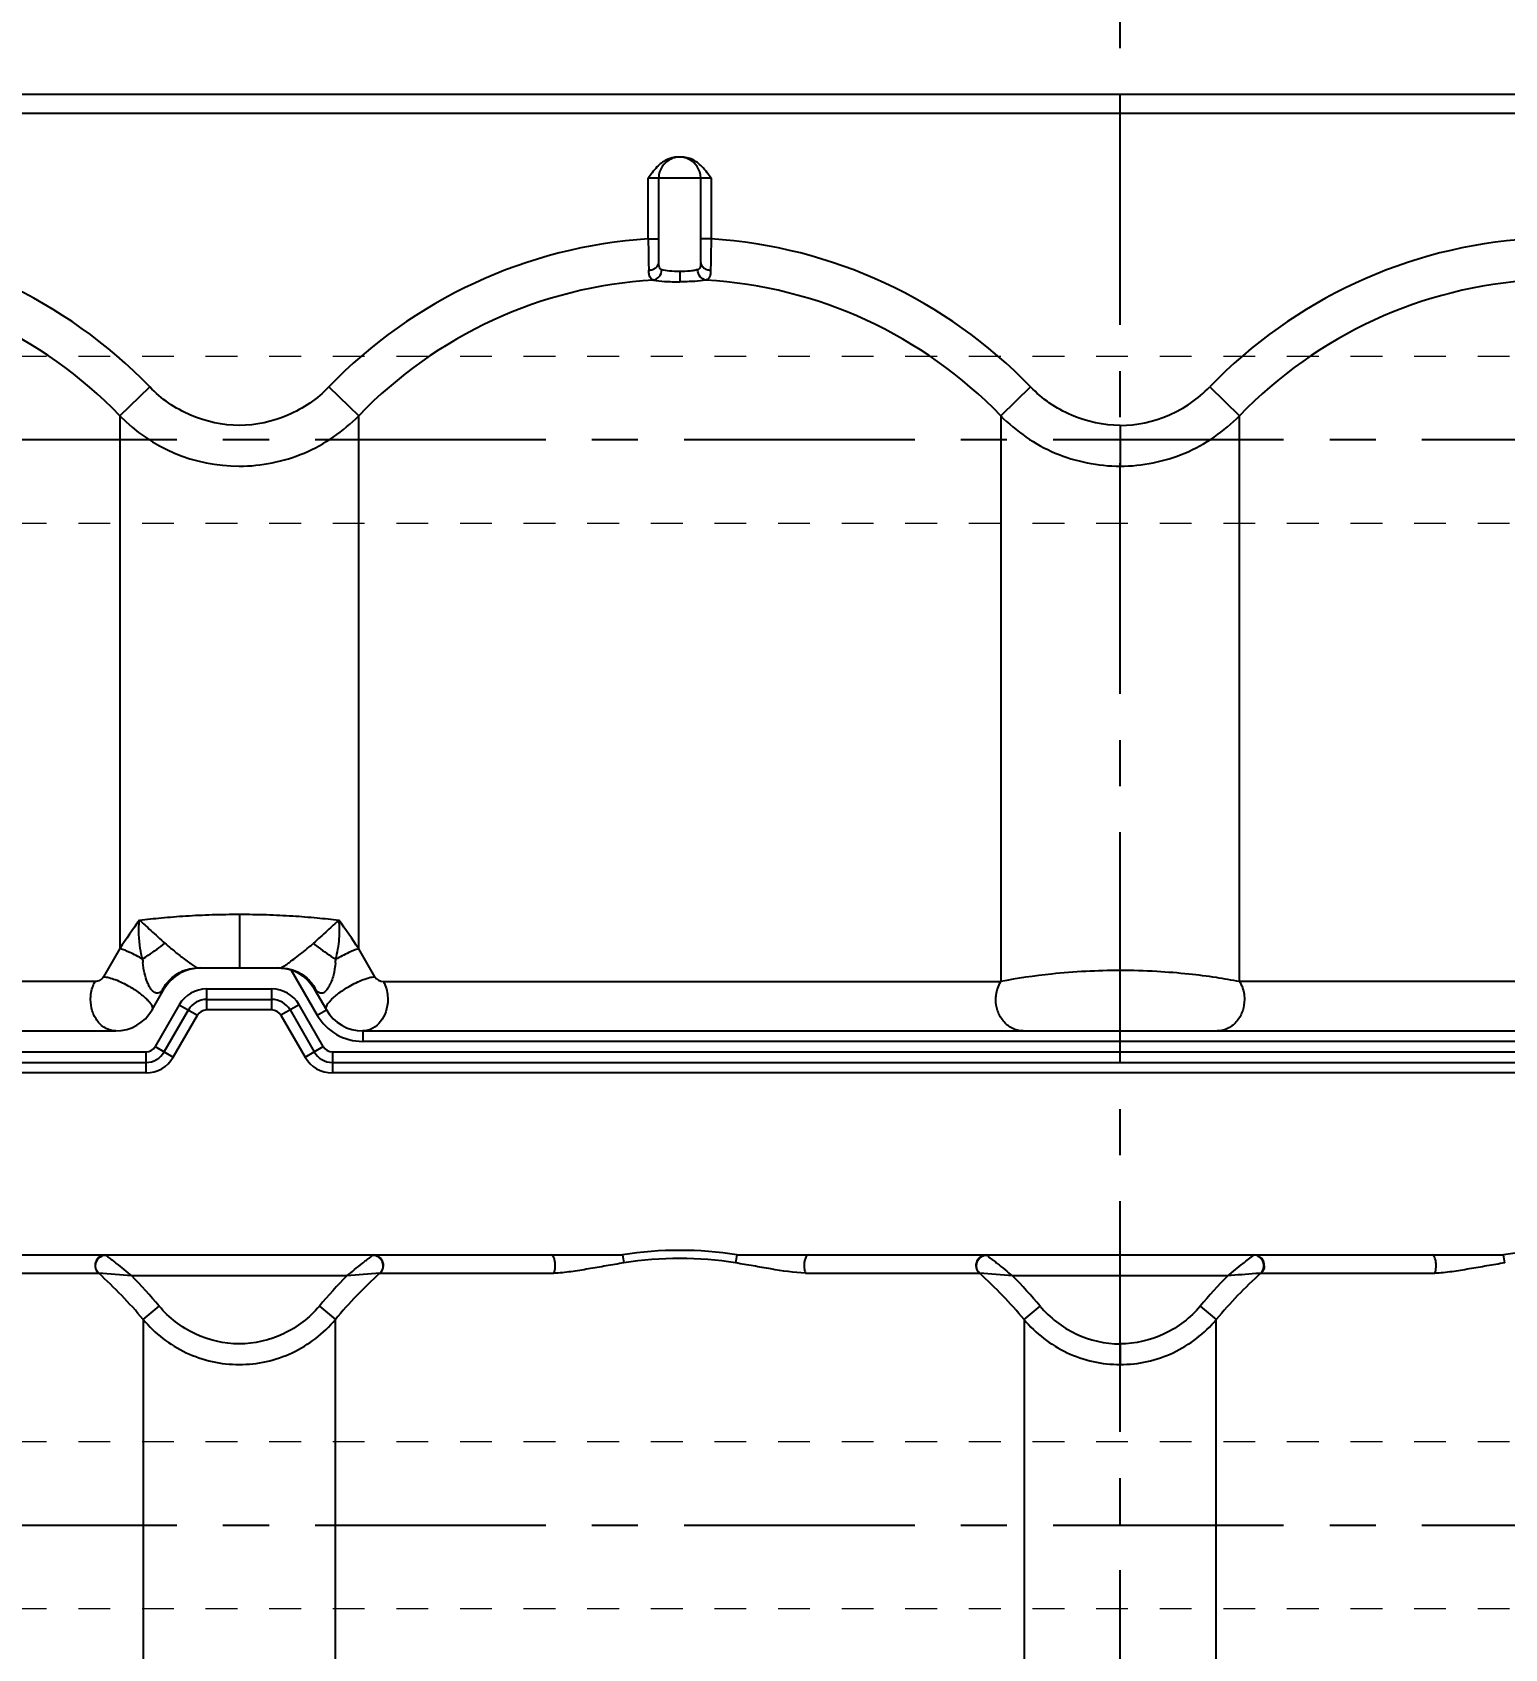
# Model space of a CAD drawing. Header units: millimetres. Extents: x 2667 to 4588, y -8940 to -2822.
# Drawn here: x 3446.5 to 3517.1, y -6217.6 to -6140.2 of the extents above; entities that cross this region are included whole.
import ezdxf

# ---------------------------------------------------------------- set-up
doc = ezdxf.new("R2010")
doc.units = ezdxf.units.MM
doc.header["$LTSCALE"] = 16.335
doc.header["$PDMODE"] = 3
doc.header["$PDSIZE"] = 8
doc.linetypes.add('CENTER', pattern=[0.6, 0.375, -0.075, 0.075, -0.075])
doc.linetypes.add('HIDDEN', pattern=[0.2, 0.1, -0.1])
doc.layers.get('0').update_dxf_attribs({"linetype": 'CONTINUOUS'})
doc.layers.get('Defpoints').update_dxf_attribs({"linetype": 'CONTINUOUS'})
doc.layers.add('cool', color=153, linetype='HIDDEN', lineweight=9)
doc.layers.add('dim', color=82, linetype='CONTINUOUS', lineweight=9)
doc.layers.add('DEFAULT_2', color=8, linetype='HIDDEN')
doc.styles.get("Standard").update_dxf_attribs({"font": 'txt', "width": 0.85})
doc.dimstyles.new('mold', dxfattribs={"dimtxt": 10, "dimasz": 5, "dimexe": 0, "dimexo": 0, "dimgap": 0, "dimtad": 1, "dimzin": 1, "dimdsep": 46, "dimtxsty": 'Standard', "dimcen": 0, "dimclrd": 4, "dimclre": 4, "dimclrt": 6, "dimazin": 0, "dimtfac": 1, "dimtofl": 0, "dimtmove": 0, "dimatfit": 3, "dimfxl": 0, "dimarcsym": 0})

# ---------------------------------------------------------------- blocks, each defined once
blk = doc.blocks.new('02')
at = {"color": 1, "linetype": 'CENTER', "ltscale": 1.803734}
blk.add_line((2807.465, 2890.507), (3167.465, 2890.507), dxfattribs=at)
at = {"layer": 'cool', "ltscale": 0.932966}
for p, q in [((2818.675, 2894.507), (3156.255, 2894.507)), ((2818.675, 2886.507), (3156.255, 2886.507))]:
    blk.add_line(p, q, dxfattribs=at)
blk = doc.blocks.new('*D389')
at = {"layer": 'Defpoints', "color": 0}
for p in [(3661.445, -6211.677), (3682.705, -6211.677), (3498.666, -6241.677)]:
    blk.add_point(p, dxfattribs=at)
at = {"layer": 'dim', "color": 4, "lineweight": -2}
blk.add_line((3661.445, -6211.677), (3700.555, -6211.677), dxfattribs=at)
at = {"layer": 'dim', "color": 6, "insert": (3691.63, -6208.677), "char_height": 6, "attachment_point": 5}
blk.add_mtext('30.00', dxfattribs=at)
blk = doc.blocks.new('*D390')
at = {"layer": 'Defpoints', "color": 0}
for p in [(3674.041, -6159.677), (3682.705, -6159.677), (3498.666, -6241.677)]:
    blk.add_point(p, dxfattribs=at)
at = {"layer": 'dim', "color": 4, "lineweight": -2}
blk.add_line((3674.041, -6159.677), (3701.405, -6159.677), dxfattribs=at)
at = {"layer": 'dim', "color": 6, "insert": (3692.055, -6156.677), "char_height": 6, "attachment_point": 5}
blk.add_mtext('82.00', dxfattribs=at)
blk = doc.blocks.new('*D391')
at = {"layer": 'Defpoints', "color": 0}
for p in [(3657.466, -6121.677), (3682.705, -6121.677), (3498.666, -6241.677)]:
    blk.add_point(p, dxfattribs=at)
at = {"layer": 'dim', "color": 4, "lineweight": -2}
blk.add_line((3657.466, -6121.677), (3703.955, -6121.677), dxfattribs=at)
at = {"layer": 'dim', "color": 6, "insert": (3693.33, -6118.677), "char_height": 6, "attachment_point": 5}
blk.add_mtext('120.00', dxfattribs=at)
blk = doc.blocks.new('*D397')
at = {"layer": 'Defpoints', "color": 0}
for p in [(3498.666, -6089.306), (3498.666, -6111.167), (3498.666, -6241.677)]:
    blk.add_point(p, dxfattribs=at)
at = {"layer": 'dim', "color": 4, "lineweight": -2}
blk.add_line((3498.666, -6111.167), (3498.666, -6076.556), dxfattribs=at)
at = {"layer": 'dim', "color": 6, "insert": (3495.666, -6082.931), "char_height": 6, "attachment_point": 5, "rotation": 90}
blk.add_mtext('0.00', dxfattribs=at)
blk = doc.blocks.new('*D398')
at = {"layer": 'Defpoints', "color": 0}
for p in [(3648.666, -6089.306), (3648.666, -6112.877), (3498.666, -6241.677)]:
    blk.add_point(p, dxfattribs=at)
at = {"layer": 'dim', "color": 4, "lineweight": -2}
blk.add_line((3648.666, -6112.877), (3648.666, -6068.056), dxfattribs=at)
at = {"layer": 'dim', "color": 6, "insert": (3645.666, -6078.681), "char_height": 6, "attachment_point": 5, "rotation": 90}
blk.add_mtext('150.00', dxfattribs=at)
blk = doc.blocks.new('*D401')
at = {"layer": 'Defpoints', "color": 0}
for p in [(3314.627, -6211.677), (3335.19, -6211.677), (3498.666, -6241.677)]:
    blk.add_point(p, dxfattribs=at)
at = {"layer": 'dim', "color": 4, "lineweight": -2}
blk.add_line((3335.19, -6211.677), (3296.777, -6211.677), dxfattribs=at)
at = {"layer": 'dim', "color": 6, "insert": (3305.702, -6208.677), "char_height": 6, "attachment_point": 5}
blk.add_mtext('30.00', dxfattribs=at)
blk = doc.blocks.new('*D402')
at = {"layer": 'Defpoints', "color": 0}
for p in [(3314.627, -6159.677), (3323.29, -6159.677), (3498.666, -6241.677)]:
    blk.add_point(p, dxfattribs=at)
at = {"layer": 'dim', "color": 4, "lineweight": -2}
blk.add_line((3323.29, -6159.677), (3295.927, -6159.677), dxfattribs=at)
at = {"layer": 'dim', "color": 6, "insert": (3305.277, -6156.677), "char_height": 6, "attachment_point": 5}
blk.add_mtext('82.00', dxfattribs=at)
blk = doc.blocks.new('*D403')
at = {"layer": 'Defpoints', "color": 0}
for p in [(3314.627, -6121.677), (3339.866, -6121.677), (3498.666, -6241.677)]:
    blk.add_point(p, dxfattribs=at)
at = {"layer": 'dim', "color": 4, "lineweight": -2}
blk.add_line((3339.866, -6121.677), (3293.377, -6121.677), dxfattribs=at)
at = {"layer": 'dim', "color": 6, "insert": (3304.002, -6118.677), "char_height": 6, "attachment_point": 5}
blk.add_mtext('120.00', dxfattribs=at)
blk = doc.blocks.new('*D407')
at = {"layer": 'Defpoints', "color": 0}
for p in [(3348.666, -6089.306), (3348.666, -6112.877), (3498.666, -6241.677)]:
    blk.add_point(p, dxfattribs=at)
at = {"layer": 'dim', "color": 4, "lineweight": -2}
blk.add_line((3348.666, -6112.877), (3348.666, -6068.056), dxfattribs=at)
at = {"layer": 'dim', "color": 6, "insert": (3345.666, -6078.681), "char_height": 6, "attachment_point": 5, "rotation": 90}
blk.add_mtext('150.00', dxfattribs=at)

msp = doc.modelspace()

# ---------------------------------------------------------------- linework, layer by layer
at = {"color": 1, "linetype": 'CENTER', "ltscale": 1.803734}
msp.add_line((3498.666, -6401.677), (3498.666, -6081.677), dxfattribs=at)
at = {"color": 7, "linetype": 'Continuous'}
for p, q in [((3553.941, -6143.142), (3442.386, -6143.142)), ((3442.386, -6144.042), (3553.941, -6144.042)), ((3477.647, -6146.14), (3477.475, -6146.14)), ((3476.053, -6150.057), (3476.053, -6147.145)), ((3479.068, -6147.145), (3476.053, -6147.145)), ((3476.556, -6151.184), (3476.556, -6147.145)), ((3478.566, -6151.183), (3478.566, -6147.145)), ((3479.068, -6147.145), (3479.068, -6150.057)), ((3476.053, -6150.057), (3476.556, -6150.057)), ((3479.068, -6150.057), (3478.566, -6150.057)), ((3476.071, -6151.127), (3476.072, -6151.198)), ((3476.072, -6151.198), (3476.079, -6151.557)), ((3477.561, -6151.621), (3477.561, -6152.115)), ((3479.049, -6151.197), (3479.043, -6151.557)), ((3479.05, -6151.127), (3479.049, -6151.197)), ((3450.732, -6158.532), (3452.163, -6157.153)), ((3460.748, -6157.153), (3462.179, -6158.532)), ((3494.373, -6157.153), (3492.942, -6158.532)), ((3502.958, -6157.153), (3504.389, -6158.532)), ((3450.732, -6158.532), (3450.732, -6184.057)), ((3462.179, -6184.065), (3462.179, -6158.532)), ((3492.942, -6158.532), (3492.942, -6185.641)), ((3504.389, -6185.641), (3504.389, -6158.532)), ((3498.666, -6158.995), (3498.666, -6160.947)), ((3450.732, -6184.057), (3449.954, -6185.406)), ((3462.954, -6185.406), (3462.179, -6184.065)), ((3449.547, -6185.641), (3419.38, -6185.641)), ((3454.47, -6184.99), (3458.436, -6184.99)), ((3458.949, -6185.095), (3460.194, -6187.251)), ((3463.36, -6185.641), (3492.942, -6185.641)), ((3498.666, -6188.005), (3498.666, -6185.112)), ((3518.833, -6185.641), (3504.389, -6185.641)), ((3452.278, -6187), (3452.858, -6185.995)), ((3454.889, -6185.995), (3454.889, -6187)), ((3454.889, -6185.995), (3458.018, -6185.995)), ((3454.889, -6186.498), (3458.018, -6186.498)), ((3458.018, -6187), (3458.018, -6185.995)), ((3460.049, -6185.995), (3460.629, -6187)), ((3453.584, -6186.749), (3452.423, -6188.759)), ((3452.858, -6189.01), (3454.019, -6187)), ((3453.293, -6189.261), (3454.454, -6187.251)), ((3453.584, -6186.749), (3454.454, -6187.251)), ((3458.018, -6187), (3454.889, -6187)), ((3459.323, -6186.749), (3458.453, -6187.251)), ((3458.453, -6187.251), (3459.614, -6189.261)), ((3458.888, -6187), (3460.049, -6189.01)), ((3460.484, -6188.759), (3459.323, -6186.749)), ((3460.194, -6187.251), (3460.629, -6187)), ((3418.266, -6188.005), (3450.537, -6188.005)), ((3462.37, -6188.005), (3462.37, -6188.508)), ((3462.37, -6188.005), (3534.962, -6188.005)), ((3452.423, -6188.759), (3453.293, -6189.261)), ((3459.614, -6189.261), (3460.484, -6188.759)), ((3534.962, -6188.508), (3462.37, -6188.508)), ((3418.266, -6189.01), (3451.988, -6189.01)), ((3418.266, -6189.513), (3451.988, -6189.513)), ((3451.988, -6190.015), (3451.988, -6189.01)), ((3460.919, -6189.01), (3460.919, -6190.015)), ((3460.919, -6189.01), (3536.412, -6189.01)), ((3460.919, -6189.513), (3536.412, -6189.513)), ((3451.988, -6190.015), (3418.266, -6190.015)), ((3536.412, -6190.015), (3460.919, -6190.015)), ((3441.52, -6198.739), (3471.391, -6198.739)), ((3474.82, -6198.739), (3474.882, -6199.121)), ((3480.302, -6198.739), (3480.239, -6199.121)), ((3480.302, -6198.739), (3517.03, -6198.739)), ((3517.092, -6199.121), (3517.03, -6198.739)), ((3440.65, -6199.612), (3449.708, -6199.612)), ((3463.204, -6199.612), (3471.531, -6199.612)), ((3483.59, -6199.612), (3491.918, -6199.612)), ((3505.414, -6199.612), (3513.741, -6199.612)), ((3461.609, -6199.744), (3451.303, -6199.744)), ((3503.819, -6199.744), (3493.513, -6199.744)), ((3451.851, -6201.83), (3452.619, -6201.19)), ((3460.293, -6201.19), (3461.061, -6201.83)), ((3494.061, -6201.83), (3494.829, -6201.19)), ((3502.503, -6201.19), (3503.271, -6201.83)), ((3451.851, -6201.83), (3451.851, -6229.315)), ((3461.061, -6229.315), (3461.061, -6201.83)), ((3494.061, -6201.83), (3494.061, -6224.044)), ((3503.27, -6224.044), (3503.271, -6201.83)), ((3498.666, -6203.002), (3498.666, -6203.987))]:
    msp.add_line(p, q, dxfattribs=at)
for centre, radius, start, end in [((3477.561, -6147.145), 1.005, 112.5, 180), ((3477.561, -6147.145), 1.005, 0, 67.5), ((3435.351, -6173.362), 23.354, 43.95431, 86.29902), ((3477.561, -6173.362), 23.354, 93.701, 136.04547), ((4000.594, -6141.845), 524.605, 180.89689, 181.01379), ((3477.561, -6173.362), 23.354, 43.9543, 86.29902), ((3519.771, -6173.362), 23.354, 93.70101, 136.0457), ((3435.351, -6173.362), 21.367, 43.95431, 86.61825), ((3477.561, -6173.362), 21.367, 93.38186, 136.04569), ((3477.561, -6173.362), 21.367, 43.95431, 86.61813), ((3519.771, -6173.362), 21.367, 93.38187, 136.04569), ((3456.462, -6152.943), 8.004, 224.29005, 269.95727), ((3514.307, -6226.864), 76.643, 144.8097, 146.04637), ((3401.27, -6225.031), 73.404, 33.92414, 35.22294), ((3459.951, -6183.861), 8.161, 184.92121, 186.09856), ((3454.599, -6187), 2.01, 90, 150), ((3458.308, -6187), 2.01, 30, 90), ((3463.36, -6185.171), 0.47, 209.99971, 269.99991), ((3454.889, -6187.503), 1.508, 90, 150), ((3454.889, -6187.503), 1.005, 90, 149.99993), ((3458.018, -6187.503), 1.508, 30, 90), ((3458.018, -6187.503), 1.005, 30, 90), ((3458.423, -6186.943), 1.936, 25.22919, 30.33985), ((3450.537, -6185.995), 2.01, 270, 330), ((3454.889, -6187.503), 0.502, 89.9989, 150.00044), ((3458.018, -6187.503), 0.502, 30, 89.99935), ((3462.37, -6185.995), 2.513, 210, 270), ((3462.37, -6185.995), 2.01, 210.00537, 270), ((3451.988, -6188.508), 0.502, 270, 330), ((3460.919, -6188.508), 0.502, 209.99956, 270.0011), ((3451.988, -6188.508), 1.005, 270, 330), ((3451.988, -6188.508), 1.508, 270, 330), ((3460.919, -6188.508), 1.508, 210, 270), ((3460.919, -6188.508), 1.005, 210.00007, 270), ((3477.561, -6215.572), 17.055, 80.75244, 99.2269), ((3477.561, -6215.572), 16.668, 80.75244, 99.24757), ((3519.771, -6215.572), 17.055, 80.76126, 99.24756), ((3445.846, -6257.202), 57.717, 84.57482, 86.15045), ((3435.351, -6215.572), 21.474, 39.79009, 47.9959), ((3477.561, -6215.572), 21.474, 132.0041, 140.20991), ((3467.044, -6256.944), 57.458, 93.84497, 95.42774), ((3488.056, -6257.202), 57.717, 84.57482, 86.15045), ((3477.561, -6215.572), 21.474, 39.79009, 47.9959), ((3519.771, -6215.572), 21.474, 132.00411, 140.20991), ((3435.351, -6215.572), 22.472, 39.79009, 44.77798), ((3477.561, -6215.572), 22.472, 135.22202, 140.20991), ((3477.561, -6215.572), 22.472, 39.79183, 44.77798), ((3519.771, -6215.572), 22.472, 135.22202, 140.20817)]:
    msp.add_arc(centre, radius, start, end, dxfattribs=at)
for points, knots in [([(3477.475, -6146.14), (3477.286, -6146.14), (3476.904, -6146.238), (3476.604, -6146.479), (3476.472, -6146.614)], [0, 0, 0, 0, 0.499583, 1, 1, 1, 1]), ([(3479.068, -6150.057), (3479.067, -6150.15), (3479.061, -6150.507), (3479.055, -6150.864), (3479.05, -6151.127)], [0, 0, 0, 0, 0.262441, 1, 1, 1, 1]), ([(3476.3, -6152.033), (3476.263, -6152.022), (3476.19, -6151.985), (3476.119, -6151.873), (3476.085, -6151.727), (3476.078, -6151.617), (3476.079, -6151.557)], [0, 0, 0, 0, 0.205312, 0.41815, 0.678634, 1, 1, 1, 1]), ([(3476.079, -6151.557), (3476.141, -6151.554), (3476.262, -6151.533), (3476.419, -6151.453), (3476.528, -6151.332), (3476.556, -6151.231), (3476.556, -6151.183)], [0, 0, 0, 0, 0.282517, 0.546833, 0.783888, 1, 1, 1, 1]), ([(3476.3, -6152.033), (3476.407, -6152.017), (3476.616, -6151.883), (3476.695, -6151.654), (3476.701, -6151.537)], [0, 0, 0, 0, 0.477391, 1, 1, 1, 1]), ([(3476.701, -6151.537), (3476.675, -6151.53), (3476.624, -6151.501), (3476.579, -6151.418), (3476.559, -6151.309), (3476.556, -6151.228), (3476.556, -6151.183)], [0, 0, 0, 0, 0.194247, 0.404967, 0.670845, 1, 1, 1, 1]), ([(3477.561, -6151.621), (3477.396, -6151.62), (3477.108, -6151.607), (3476.819, -6151.572), (3476.701, -6151.537)], [0, 0, 0, 0, 0.572433, 1, 1, 1, 1]), ([(3478.195, -6151.582), (3478.148, -6151.588), (3477.938, -6151.613), (3477.725, -6151.621), (3477.561, -6151.621)], [0, 0, 0, 0, 0.224018, 1, 1, 1, 1]), ([(3478.421, -6151.537), (3478.405, -6151.541), (3478.331, -6151.56), (3478.255, -6151.573), (3478.195, -6151.582)], [0, 0, 0, 0, 0.214454, 1, 1, 1, 1]), ([(3478.566, -6151.183), (3478.566, -6151.225), (3478.563, -6151.304), (3478.545, -6151.411), (3478.501, -6151.498), (3478.448, -6151.53), (3478.421, -6151.537)], [0, 0, 0, 0, 0.309309, 0.574915, 0.795692, 1, 1, 1, 1]), ([(3478.821, -6152.033), (3478.716, -6152.017), (3478.506, -6151.884), (3478.427, -6151.656), (3478.421, -6151.537)], [0, 0, 0, 0, 0.472369, 1, 1, 1, 1]), ([(3478.566, -6151.183), (3478.566, -6151.231), (3478.594, -6151.332), (3478.703, -6151.453), (3478.86, -6151.533), (3478.981, -6151.554), (3479.043, -6151.557)], [0, 0, 0, 0, 0.216118, 0.453163, 0.71747, 1, 1, 1, 1]), ([(3479.043, -6151.557), (3479.042, -6151.617), (3479.035, -6151.726), (3479.003, -6151.874), (3478.931, -6151.985), (3478.858, -6152.022), (3478.821, -6152.033)], [0, 0, 0, 0, 0.321466, 0.581715, 0.795068, 1, 1, 1, 1]), ([(3476.3, -6152.033), (3476.477, -6152.067), (3476.898, -6152.102), (3477.319, -6152.115), (3477.561, -6152.115)], [0, 0, 0, 0, 0.426789, 1, 1, 1, 1]), ([(3478.821, -6152.033), (3478.644, -6152.065), (3478.224, -6152.104), (3477.802, -6152.115), (3477.561, -6152.115)], [0, 0, 0, 0, 0.426647, 1, 1, 1, 1]), ([(3460.748, -6157.153), (3460.197, -6157.724), (3458.848, -6158.648), (3456.456, -6159.167), (3454.063, -6158.65), (3452.715, -6157.724), (3452.163, -6157.153)], [0, 0, 0, 0, 0.250072, 0.500027, 0.749965, 1, 1, 1, 1]), ([(3498.666, -6158.995), (3497.872, -6158.988), (3496.267, -6158.658), (3494.93, -6157.719), (3494.373, -6157.153)], [0, 0, 0, 0, 0.499928, 1, 1, 1, 1]), ([(3498.666, -6158.995), (3499.46, -6158.99), (3501.065, -6158.658), (3502.4, -6157.718), (3502.958, -6157.153)], [0, 0, 0, 0, 0.499928, 1, 1, 1, 1]), ([(3456.456, -6160.947), (3457.512, -6160.947), (3459.647, -6160.518), (3461.441, -6159.287), (3462.179, -6158.532)], [0, 0, 0, 0, 0.500144, 1, 1, 1, 1]), ([(3492.942, -6158.532), (3493.681, -6159.287), (3495.475, -6160.518), (3497.609, -6160.947), (3498.666, -6160.947)], [0, 0, 0, 0, 0.499856, 1, 1, 1, 1]), ([(3498.666, -6160.947), (3499.722, -6160.947), (3501.857, -6160.518), (3503.651, -6159.287), (3504.389, -6158.532)], [0, 0, 0, 0, 0.500144, 1, 1, 1, 1]), ([(3451.671, -6182.695), (3452.022, -6182.659), (3452.761, -6182.578), (3453.921, -6182.485), (3455.168, -6182.427), (3456.025, -6182.414), (3456.461, -6182.417)], [0, 0, 0, 0, 0.220201, 0.464722, 0.727276, 1, 1, 1, 1]), ([(3456.461, -6182.417), (3456.896, -6182.413), (3457.75, -6182.428), (3458.992, -6182.486), (3460.149, -6182.577), (3460.886, -6182.658), (3461.235, -6182.695)], [0, 0, 0, 0, 0.272695, 0.535193, 0.779671, 1, 1, 1, 1]), ([(3456.467, -6182.417), (3456.468, -6182.535), (3456.469, -6182.792), (3456.47, -6183.196), (3456.471, -6183.625), (3456.472, -6183.981), (3456.472, -6184.251), (3456.472, -6184.431), (3456.471, -6184.59), (3456.471, -6184.726), (3456.47, -6184.834), (3456.47, -6184.908), (3456.469, -6184.95), (3456.47, -6184.971), (3456.467, -6184.982), (3456.469, -6184.99), (3456.468, -6184.99)], [0, 0, 0, 0, 0.137876, 0.299699, 0.471175, 0.637843, 0.714789, 0.785264, 0.847713, 0.900769, 0.94336, 0.974471, 0.98551, 0.993475, 0.998319, 1, 1, 1, 1]), ([(3451.82, -6184.561), (3451.777, -6184.397), (3451.646, -6183.785), (3451.621, -6183.149), (3451.671, -6182.695)], [0, 0, 0, 0, 0.270927, 1, 1, 1, 1]), ([(3451.671, -6182.695), (3451.754, -6182.774), (3451.936, -6182.937), (3452.346, -6183.306), (3452.668, -6183.601), (3452.896, -6183.806)], [0, 0, 0, 0, 0.207222, 0.443812, 1, 1, 1, 1]), ([(3461.235, -6182.695), (3461.051, -6182.858), (3460.642, -6183.236), (3460.229, -6183.607), (3459.999, -6183.814)], [0, 0, 0, 0, 0.443689, 1, 1, 1, 1]), ([(3461.082, -6184.573), (3461.164, -6184.251), (3461.274, -6183.626), (3461.272, -6182.99), (3461.235, -6182.695)], [0, 0, 0, 0, 0.527689, 1, 1, 1, 1]), ([(3451.82, -6184.561), (3451.62, -6184.448), (3451.265, -6184.264), (3450.896, -6184.105), (3450.732, -6184.057)], [0, 0, 0, 0, 0.574808, 1, 1, 1, 1]), ([(3451.82, -6184.561), (3451.913, -6184.502), (3452.28, -6184.262), (3452.639, -6184.009), (3452.896, -6183.806)], [0, 0, 0, 0, 0.2518, 1, 1, 1, 1]), ([(3452.896, -6183.806), (3453.037, -6183.931), (3453.331, -6184.168), (3453.624, -6184.407), (3453.775, -6184.522)], [0, 0, 0, 0, 0.497209, 1, 1, 1, 1]), ([(3459.13, -6184.518), (3459.354, -6184.348), (3459.648, -6184.118), (3459.93, -6183.875), (3459.999, -6183.814)], [0, 0, 0, 0, 0.754224, 1, 1, 1, 1]), ([(3459.999, -6183.814), (3460.078, -6183.876), (3460.43, -6184.142), (3460.795, -6184.39), (3461.082, -6184.573)], [0, 0, 0, 0, 0.228882, 1, 1, 1, 1]), ([(3462.179, -6184.065), (3462.014, -6184.112), (3461.642, -6184.273), (3461.284, -6184.459), (3461.082, -6184.573)], [0, 0, 0, 0, 0.425176, 1, 1, 1, 1]), ([(3453.775, -6184.522), (3453.857, -6184.584), (3454.011, -6184.694), (3454.194, -6184.825), (3454.317, -6184.909), (3454.386, -6184.954), (3454.436, -6184.976), (3454.461, -6184.99), (3454.47, -6184.99)], [0, 0, 0, 0, 0.365544, 0.677609, 0.802021, 0.900869, 0.969401, 1, 1, 1, 1]), ([(3458.436, -6184.99), (3458.44, -6184.99), (3458.451, -6184.985), (3458.489, -6184.969), (3458.558, -6184.93), (3458.66, -6184.863), (3458.736, -6184.809), (3458.778, -6184.779)], [0, 0, 0, 0, 0.028591, 0.091825, 0.30635, 0.615585, 1, 1, 1, 1]), ([(3458.778, -6184.779), (3458.805, -6184.759), (3458.924, -6184.673), (3459.041, -6184.586), (3459.13, -6184.518)], [0, 0, 0, 0, 0.231962, 1, 1, 1, 1]), ([(3461.066, -6184.742), (3461.041, -6184.94), (3460.998, -6185.236), (3460.89, -6185.616), (3460.78, -6185.829), (3460.685, -6185.981), (3460.616, -6186.079), (3460.543, -6186.155), (3460.436, -6186.202), (3460.302, -6186.193), (3460.213, -6186.146), (3460.174, -6186.117)], [0, 0, 0, 0, 0.311449, 0.466526, 0.614193, 0.683349, 0.746559, 0.800289, 0.845422, 0.924922, 1, 1, 1, 1]), ([(3449.334, -6186.498), (3449.334, -6186.411), (3449.353, -6186.115), (3449.446, -6185.824), (3449.547, -6185.641)], [0, 0, 0, 0, 0.293257, 1, 1, 1, 1]), ([(3449.954, -6185.406), (3449.912, -6185.478), (3449.788, -6185.594), (3449.626, -6185.641), (3449.547, -6185.641)], [0, 0, 0, 0, 0.512459, 1, 1, 1, 1]), ([(3449.954, -6185.406), (3450.039, -6185.412), (3450.228, -6185.448), (3450.649, -6185.586), (3450.972, -6185.745), (3451.189, -6185.871)], [0, 0, 0, 0, 0.192551, 0.432802, 1, 1, 1, 1]), ([(3452.482, -6186.192), (3452.391, -6186.172), (3452.26, -6186.064), (3452.14, -6185.876), (3452.083, -6185.756), (3452.056, -6185.692)], [0, 0, 0, 0, 0.413208, 0.691178, 1, 1, 1, 1]), ([(3452.732, -6186.118), (3452.757, -6186.064), (3452.871, -6185.849), (3453.024, -6185.655), (3453.155, -6185.527)], [0, 0, 0, 0, 0.244638, 1, 1, 1, 1]), ([(3453.758, -6185.132), (3453.816, -6185.109), (3454.045, -6185.028), (3454.29, -6184.99), (3454.47, -6184.99)], [0, 0, 0, 0, 0.256813, 1, 1, 1, 1]), ([(3458.436, -6184.99), (3458.494, -6184.99), (3458.734, -6185.002), (3458.971, -6185.061), (3459.139, -6185.129)], [0, 0, 0, 0, 0.24307, 1, 1, 1, 1]), ([(3459.139, -6185.129), (3459.339, -6185.209), (3459.711, -6185.441), (3459.986, -6185.78), (3460.094, -6185.965)], [0, 0, 0, 0, 0.501358, 1, 1, 1, 1]), ([(3461.718, -6185.871), (3461.935, -6185.745), (3462.258, -6185.586), (3462.679, -6185.448), (3462.869, -6185.412), (3462.954, -6185.406)], [0, 0, 0, 0, 0.567261, 0.807496, 1, 1, 1, 1]), ([(3463.36, -6185.641), (3463.395, -6185.703), (3463.52, -6185.971), (3463.574, -6186.272), (3463.574, -6186.498)], [0, 0, 0, 0, 0.238318, 1, 1, 1, 1]), ([(3492.711, -6186.498), (3492.711, -6186.426), (3492.73, -6186.128), (3492.827, -6185.835), (3492.942, -6185.641)], [0, 0, 0, 0, 0.242254, 1, 1, 1, 1]), ([(3498.666, -6185.111), (3497.567, -6185.11), (3495.648, -6185.212), (3493.746, -6185.482), (3492.942, -6185.641)], [0, 0, 0, 0, 0.573022, 1, 1, 1, 1]), ([(3504.389, -6185.641), (3504.019, -6185.575), (3503.214, -6185.428), (3501.889, -6185.266), (3500.351, -6185.142), (3499.25, -6185.11), (3498.666, -6185.111)], [0, 0, 0, 0, 0.196068, 0.426558, 0.695356, 1, 1, 1, 1]), ([(3504.389, -6185.641), (3504.428, -6185.706), (3504.562, -6185.973), (3504.62, -6186.276), (3504.62, -6186.498)], [0, 0, 0, 0, 0.256067, 1, 1, 1, 1]), ([(3450.537, -6188.005), (3450.382, -6188.005), (3450.043, -6187.919), (3449.637, -6187.56), (3449.388, -6187.056), (3449.334, -6186.68), (3449.334, -6186.498)], [0, 0, 0, 0, 0.22032, 0.472208, 0.742151, 1, 1, 1, 1]), ([(3451.189, -6185.871), (3451.356, -6185.967), (3451.592, -6186.12), (3451.873, -6186.344), (3452.043, -6186.502), (3452.174, -6186.653), (3452.275, -6186.802), (3452.312, -6186.942), (3452.278, -6187)], [0, 0, 0, 0, 0.35347, 0.514829, 0.65833, 0.779765, 0.876603, 1, 1, 1, 1]), ([(3452.732, -6186.118), (3452.697, -6186.146), (3452.619, -6186.194), (3452.525, -6186.201), (3452.482, -6186.192)], [0, 0, 0, 0, 0.503206, 1, 1, 1, 1]), ([(3452.732, -6186.118), (3452.76, -6186.096), (3452.805, -6186.058), (3452.847, -6186.015), (3452.858, -6185.995)], [0, 0, 0, 0, 0.612811, 1, 1, 1, 1]), ([(3460.049, -6185.995), (3460.06, -6186.015), (3460.102, -6186.057), (3460.146, -6186.095), (3460.174, -6186.117)], [0, 0, 0, 0, 0.387424, 1, 1, 1, 1]), ([(3460.629, -6187), (3460.595, -6186.942), (3460.632, -6186.802), (3460.733, -6186.653), (3460.864, -6186.502), (3461.034, -6186.344), (3461.315, -6186.12), (3461.551, -6185.967), (3461.718, -6185.871)], [0, 0, 0, 0, 0.123487, 0.220319, 0.341743, 0.485237, 0.646581, 1, 1, 1, 1]), ([(3463.574, -6186.498), (3463.574, -6186.699), (3463.514, -6187.077), (3463.26, -6187.564), (3462.875, -6187.912), (3462.537, -6188.005), (3462.37, -6188.005)], [0, 0, 0, 0, 0.284971, 0.529378, 0.763483, 1, 1, 1, 1]), ([(3494.016, -6188.005), (3493.837, -6188.005), (3493.465, -6187.913), (3493.029, -6187.544), (3492.767, -6187.042), (3492.711, -6186.675), (3492.711, -6186.498)], [0, 0, 0, 0, 0.243269, 0.501961, 0.757701, 1, 1, 1, 1]), ([(3504.62, -6186.498), (3504.62, -6186.675), (3504.564, -6187.042), (3504.303, -6187.544), (3503.867, -6187.913), (3503.494, -6188.005), (3503.316, -6188.005)], [0, 0, 0, 0, 0.242299, 0.498039, 0.756731, 1, 1, 1, 1]), ([(3450.042, -6198.739), (3449.925, -6198.739), (3449.726, -6198.813), (3449.58, -6199.036), (3449.545, -6199.18), (3449.547, -6199.252)], [0, 0, 0, 0, 0.449441, 0.72239, 1, 1, 1, 1]), ([(3449.721, -6199.615), (3449.659, -6199.556), (3449.556, -6199.381), (3449.574, -6199.062), (3449.773, -6198.811), (3449.968, -6198.748), (3450.055, -6198.745)], [0, 0, 0, 0, 0.22198, 0.497623, 0.774862, 1, 1, 1, 1]), ([(3450.055, -6198.745), (3450.079, -6198.761), (3450.141, -6198.812), (3450.255, -6198.899), (3450.401, -6199.013), (3450.629, -6199.194), (3450.932, -6199.438), (3451.177, -6199.641), (3451.303, -6199.744)], [0, 0, 0, 0, 0.054943, 0.149865, 0.269557, 0.403556, 0.694896, 1, 1, 1, 1]), ([(3461.609, -6199.744), (3461.734, -6199.64), (3461.978, -6199.436), (3462.283, -6199.195), (3462.51, -6199.014), (3462.656, -6198.899), (3462.771, -6198.813), (3462.832, -6198.76), (3462.857, -6198.745)], [0, 0, 0, 0, 0.304995, 0.596521, 0.730067, 0.850005, 0.944866, 1, 1, 1, 1]), ([(3462.857, -6198.745), (3462.952, -6198.748), (3463.147, -6198.818), (3463.33, -6199.062), (3463.358, -6199.367), (3463.26, -6199.549), (3463.191, -6199.615)], [0, 0, 0, 0, 0.247087, 0.499947, 0.75284, 1, 1, 1, 1]), ([(3463.365, -6199.241), (3463.365, -6199.169), (3463.328, -6199.028), (3463.18, -6198.811), (3462.985, -6198.739), (3462.87, -6198.739)], [0, 0, 0, 0, 0.278129, 0.551059, 1, 1, 1, 1]), ([(3471.391, -6198.739), (3471.673, -6198.738), (3472.818, -6198.737), (3473.963, -6198.737), (3474.826, -6198.737)], [0, 0, 0, 0, 0.246231, 1, 1, 1, 1]), ([(3471.599, -6199.241), (3471.599, -6199.177), (3471.588, -6199.053), (3471.548, -6198.879), (3471.46, -6198.739), (3471.391, -6198.739)], [0, 0, 0, 0, 0.337964, 0.635112, 1, 1, 1, 1]), ([(3483.73, -6198.739), (3483.66, -6198.739), (3483.572, -6198.883), (3483.532, -6199.061), (3483.522, -6199.187), (3483.523, -6199.252)], [0, 0, 0, 0, 0.364671, 0.662552, 1, 1, 1, 1]), ([(3492.252, -6198.739), (3492.135, -6198.739), (3491.936, -6198.813), (3491.79, -6199.036), (3491.755, -6199.18), (3491.757, -6199.252)], [0, 0, 0, 0, 0.449441, 0.72239, 1, 1, 1, 1]), ([(3491.931, -6199.615), (3491.869, -6199.556), (3491.766, -6199.381), (3491.784, -6199.062), (3491.983, -6198.811), (3492.178, -6198.748), (3492.265, -6198.745)], [0, 0, 0, 0, 0.22198, 0.497623, 0.774862, 1, 1, 1, 1]), ([(3492.265, -6198.745), (3492.289, -6198.761), (3492.351, -6198.812), (3492.465, -6198.899), (3492.611, -6199.013), (3492.839, -6199.194), (3493.142, -6199.438), (3493.387, -6199.641), (3493.513, -6199.744)], [0, 0, 0, 0, 0.054943, 0.149865, 0.269557, 0.403556, 0.694896, 1, 1, 1, 1]), ([(3503.819, -6199.744), (3504.064, -6199.541), (3504.475, -6199.202), (3504.898, -6198.878), (3505.067, -6198.745)], [0, 0, 0, 0, 0.596474, 1, 1, 1, 1]), ([(3505.401, -6199.615), (3505.47, -6199.549), (3505.568, -6199.367), (3505.541, -6199.062), (3505.357, -6198.817), (3505.162, -6198.748), (3505.067, -6198.745)], [0, 0, 0, 0, 0.247035, 0.499949, 0.752909, 1, 1, 1, 1]), ([(3505.575, -6199.252), (3505.578, -6199.132), (3505.506, -6198.931), (3505.292, -6198.77), (3505.15, -6198.739), (3505.08, -6198.739)], [0, 0, 0, 0, 0.461962, 0.73226, 1, 1, 1, 1]), ([(3513.809, -6199.241), (3513.809, -6199.177), (3513.798, -6199.053), (3513.758, -6198.879), (3513.67, -6198.739), (3513.601, -6198.739)], [0, 0, 0, 0, 0.337965, 0.63511, 1, 1, 1, 1]), ([(3449.547, -6199.252), (3449.548, -6199.29), (3449.566, -6199.423), (3449.638, -6199.547), (3449.708, -6199.612)], [0, 0, 0, 0, 0.281899, 1, 1, 1, 1]), ([(3463.204, -6199.612), (3463.226, -6199.592), (3463.316, -6199.489), (3463.365, -6199.348), (3463.365, -6199.241)], [0, 0, 0, 0, 0.220376, 1, 1, 1, 1]), ([(3474.882, -6199.121), (3474.599, -6199.166), (3474.034, -6199.262), (3473.191, -6199.41), (3472.36, -6199.543), (3471.805, -6199.612), (3471.531, -6199.612)], [0, 0, 0, 0, 0.253958, 0.507119, 0.757673, 1, 1, 1, 1]), ([(3471.531, -6199.612), (3471.543, -6199.587), (3471.585, -6199.468), (3471.599, -6199.34), (3471.599, -6199.241)], [0, 0, 0, 0, 0.219071, 1, 1, 1, 1]), ([(3483.59, -6199.612), (3483.034, -6199.586), (3482.198, -6199.459), (3481.087, -6199.263), (3480.522, -6199.168), (3480.239, -6199.121)], [0, 0, 0, 0, 0.492799, 0.746088, 1, 1, 1, 1]), ([(3483.523, -6199.252), (3483.523, -6199.286), (3483.529, -6199.408), (3483.554, -6199.531), (3483.59, -6199.612)], [0, 0, 0, 0, 0.274222, 1, 1, 1, 1]), ([(3491.757, -6199.252), (3491.758, -6199.29), (3491.776, -6199.423), (3491.848, -6199.547), (3491.918, -6199.612)], [0, 0, 0, 0, 0.281899, 1, 1, 1, 1]), ([(3505.401, -6199.615), (3505.322, -6199.621), (3504.794, -6199.655), (3504.267, -6199.701), (3503.819, -6199.744)], [0, 0, 0, 0, 0.148832, 1, 1, 1, 1]), ([(3505.575, -6199.252), (3505.573, -6199.32), (3505.543, -6199.455), (3505.463, -6199.567), (3505.414, -6199.612)], [0, 0, 0, 0, 0.501199, 1, 1, 1, 1]), ([(3517.092, -6199.121), (3516.809, -6199.165), (3516.245, -6199.264), (3515.401, -6199.41), (3514.57, -6199.545), (3514.015, -6199.61), (3513.741, -6199.612)], [0, 0, 0, 0, 0.25397, 0.507123, 0.757701, 1, 1, 1, 1]), ([(3513.741, -6199.612), (3513.753, -6199.587), (3513.795, -6199.468), (3513.809, -6199.34), (3513.809, -6199.241)], [0, 0, 0, 0, 0.21907, 1, 1, 1, 1]), ([(3460.293, -6201.19), (3459.83, -6201.747), (3458.638, -6202.656), (3456.456, -6203.174), (3454.273, -6202.657), (3453.082, -6201.747), (3452.619, -6201.19)], [0, 0, 0, 0, 0.250038, 0.499995, 0.749952, 1, 1, 1, 1]), ([(3494.828, -6201.19), (3495.299, -6201.74), (3496.475, -6202.668), (3497.942, -6202.995), (3498.666, -6203.002)], [0, 0, 0, 0, 0.500067, 1, 1, 1, 1]), ([(3502.504, -6201.19), (3502.033, -6201.741), (3500.856, -6202.668), (3499.39, -6202.994), (3498.666, -6203.002)], [0, 0, 0, 0, 0.500067, 1, 1, 1, 1]), ([(3451.851, -6201.83), (3452.409, -6202.495), (3453.83, -6203.598), (3455.588, -6203.987), (3456.456, -6203.987)], [0, 0, 0, 0, 0.499978, 1, 1, 1, 1]), ([(3456.456, -6203.987), (3457.324, -6203.987), (3459.082, -6203.598), (3460.503, -6202.495), (3461.061, -6201.83)], [0, 0, 0, 0, 0.500025, 1, 1, 1, 1]), ([(3494.061, -6201.83), (3494.619, -6202.495), (3496.04, -6203.598), (3497.798, -6203.987), (3498.666, -6203.987)], [0, 0, 0, 0, 0.499975, 1, 1, 1, 1]), ([(3498.666, -6203.987), (3499.534, -6203.987), (3501.292, -6203.598), (3502.713, -6202.495), (3503.271, -6201.83)], [0, 0, 0, 0, 0.500025, 1, 1, 1, 1])]:
    msp.add_open_spline(points, degree=3, knots=knots, dxfattribs=at)
for points in [[(3478.17, -6146.261), (3478.008, -6146.185), (3477.826, -6146.14), (3477.647, -6146.14)], [(3478.619, -6146.583), (3478.488, -6146.454), (3478.337, -6146.339), (3478.17, -6146.261)], [(3476.236, -6146.892), (3476.173, -6146.975), (3476.113, -6147.06), (3476.053, -6147.145)], [(3476.472, -6146.614), (3476.387, -6146.701), (3476.309, -6146.796), (3476.236, -6146.892)], [(3478.884, -6146.89), (3478.802, -6146.783), (3478.715, -6146.678), (3478.619, -6146.583)], [(3479.068, -6147.145), (3479.008, -6147.059), (3478.947, -6146.974), (3478.884, -6146.89)], [(3452.056, -6185.692), (3451.93, -6185.388), (3451.873, -6185.056), (3451.836, -6184.728)], [(3461.066, -6184.742), (3461.072, -6184.686), (3461.078, -6184.63), (3461.082, -6184.573)], [(3453.155, -6185.527), (3453.328, -6185.36), (3453.536, -6185.223), (3453.758, -6185.132)]]:
    msp.add_open_spline(points, degree=3, dxfattribs=at)
at = {"layer": 'DEFAULT_2', "color": 8, "linetype": 'HIDDEN'}
msp.add_arc((3477.561, -6147.145), 1.005, 67.5, 112.5, dxfattribs=at)

# ---------------------------------------------------------------- block references
for p in [(511.201, -9050.184), (511.201, -9102.184)]:
    msp.add_blockref('02', p)

# ---------------------------------------------------------------- dimensions: what is measured, and where the dimension line sits
at = {"layer": 'dim'}
for feature_location, offset, dtype, origin, picture, middle in [((3348.666, -6112.877), (0, 23.571), 1, (3498.666, -6241.677), '*D407', (3345.666, -6078.681)), ((3648.666, -6112.877), (0, 23.571), 1, (3498.666, -6241.677), '*D398', (3645.666, -6078.681)), ((3498.665789355, -6111.166711899), (0, 21.860547493), 1, (3498.665789355, -6241.677282886), '*D397', (3495.665789355, -6082.931164406)), ((3339.866, -6121.677), (-25.239, 0), 0, (3498.666, -6241.677), '*D403', (3304.002, -6118.677)), ((3657.466, -6121.677), (25.239, 0), 0, (3498.666, -6241.677), '*D391', (3693.33, -6118.677)), ((3323.29, -6159.677), (-8.664, 0), 0, (3498.666, -6241.677), '*D402', (3305.277, -6156.677)), ((3674.041, -6159.677), (8.664, 0), 0, (3498.666, -6241.677), '*D390', (3692.055, -6156.677)), ((3335.19, -6211.677), (-20.563, 0), 0, (3498.666, -6241.677), '*D401', (3305.702, -6208.677)), ((3661.445, -6211.677), (21.26, 0), 0, (3498.666, -6241.677), '*D389', (3691.63, -6208.677))]:
    dim = msp.add_ordinate_dim(feature_location=feature_location, offset=offset, dtype=dtype, origin=origin, dimstyle='mold', override={"dimtxt": 6, "dimasz": 2}, dxfattribs=at)
    dim.commit()
    dim.dimension.update_dxf_attribs({"geometry": picture, "text_midpoint": middle})

doc.saveas('drawing.dxf')
